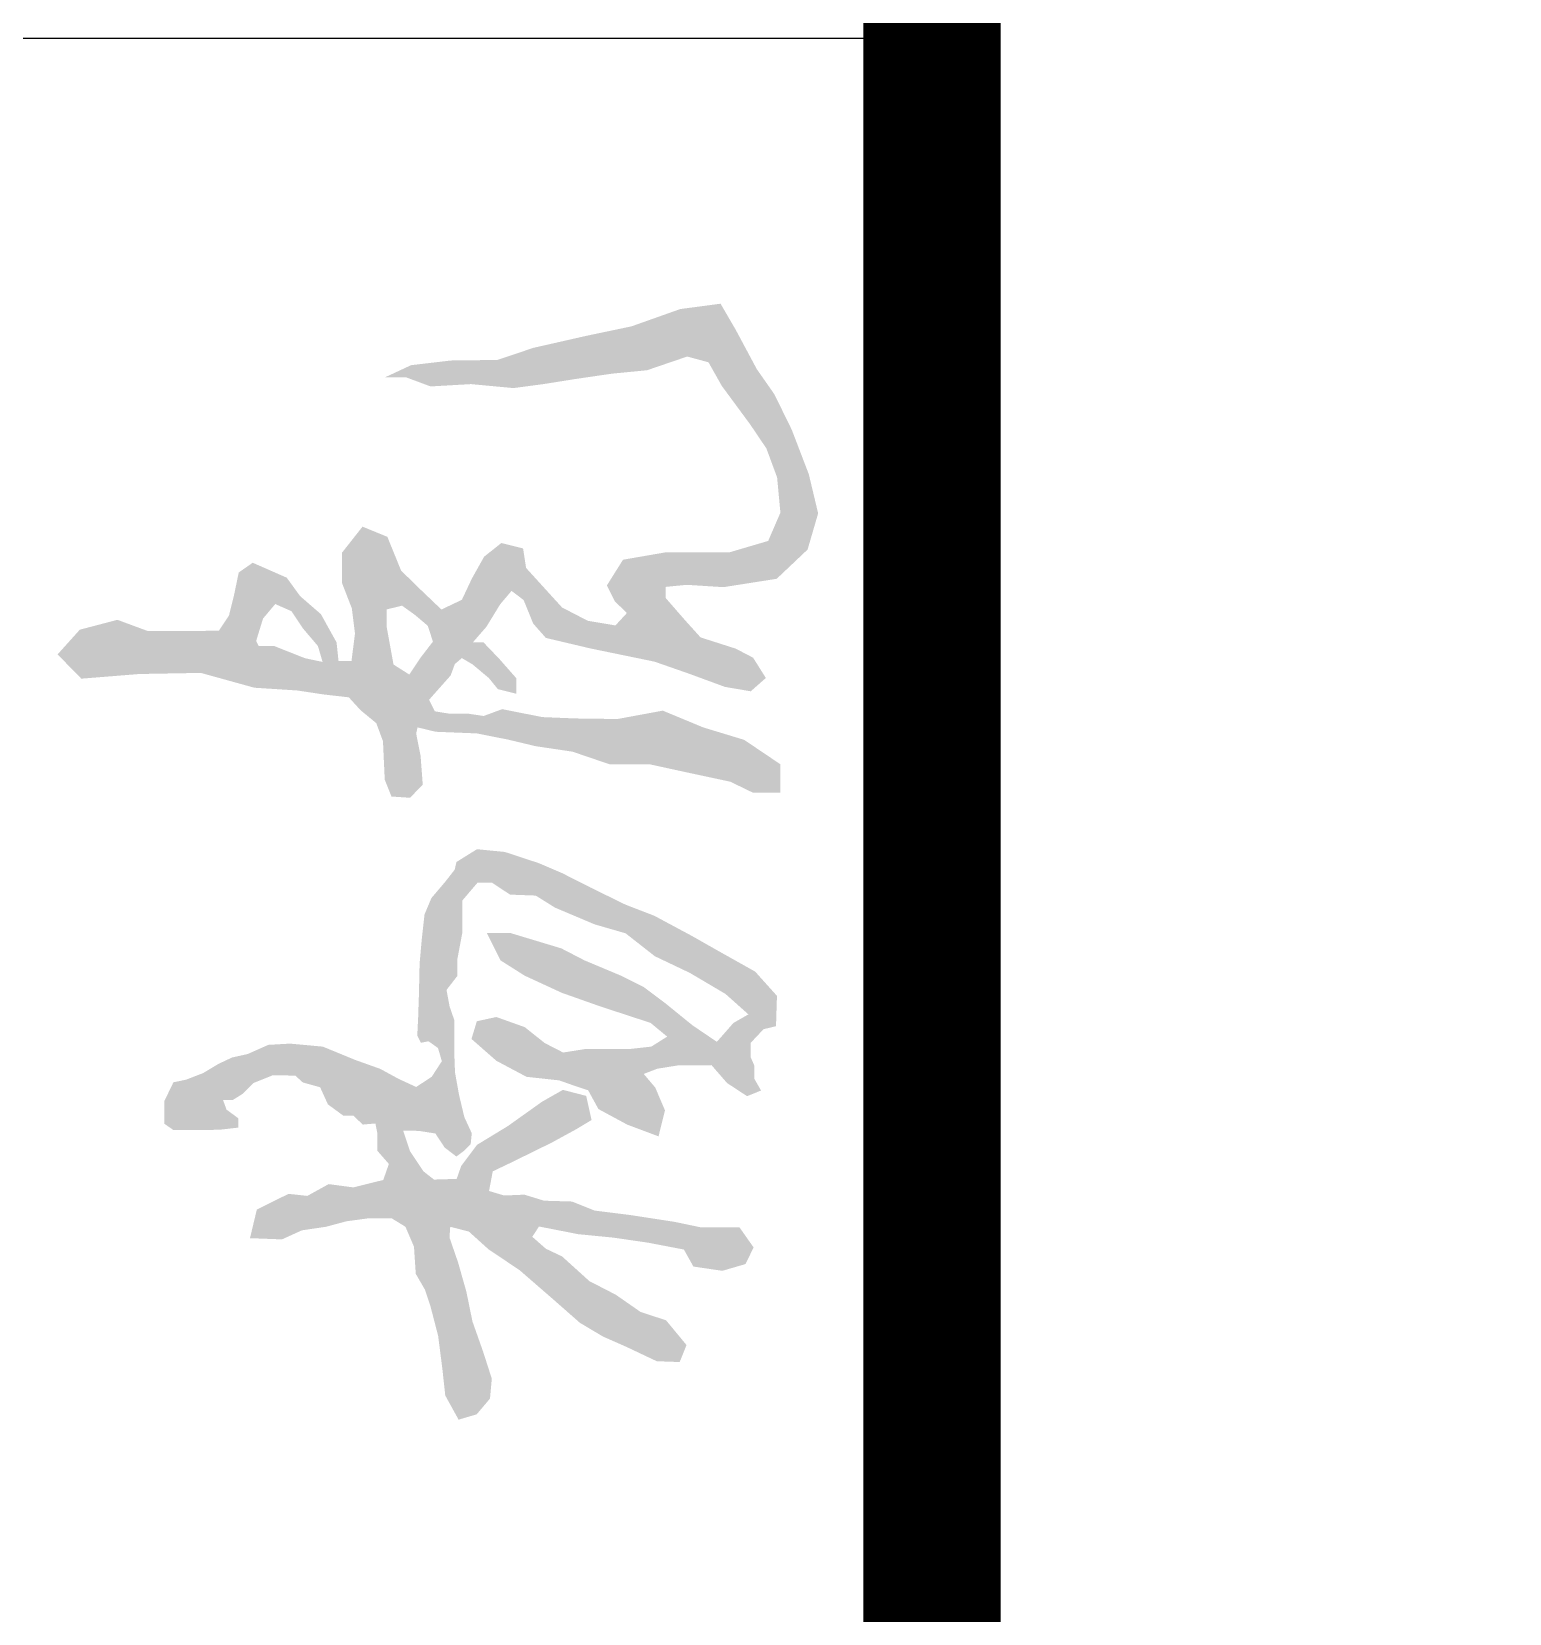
# Model space of a CAD drawing. Header units: millimetres. Extents: x 0 to 420, y 0 to 297.
# Drawn here: x 18.44 to 29.21, y 59.52 to 71.05 of the extents above; entities that cross this region are included whole.
import ezdxf

# ---------------------------------------------------------------- set-up
doc = ezdxf.new("R2010")
doc.units = ezdxf.units.MM

msp = doc.modelspace()

# ---------------------------------------------------------------- hatches: boundary and pattern name
h = msp.add_hatch(color=256)
h.paths.add_polyline_path([(21.355, 63.432), (21.242, 63.358), (21.116, 63.416), (20.98, 63.49), (20.798, 63.555), (20.562, 63.652), (20.323, 63.674), (20.165, 63.665), (20.014, 63.598), (19.901, 63.573), (19.803, 63.527), (19.689, 63.459), (19.565, 63.411), (19.473, 63.392), (19.407, 63.255), (19.407, 63.09), (19.473, 63.044), (19.604, 63.044), (19.808, 63.046), (19.947, 63.062), (19.947, 63.129), (19.86, 63.193), (19.835, 63.262), (19.906, 63.263), (19.979, 63.309), (20.057, 63.387), (20.196, 63.443), (20.361, 63.441), (20.416, 63.391), (20.542, 63.356), (20.599, 63.231), (20.711, 63.149), (20.784, 63.149), (20.853, 63.084), (20.945, 63.092), (20.96, 63.016), (20.96, 62.892), (21.043, 62.797), (21.002, 62.68), (20.784, 62.626), (20.604, 62.65), (20.449, 62.564), (20.312, 62.579), (20.081, 62.465), (20.031, 62.256), (20.264, 62.247), (20.409, 62.313), (20.585, 62.339), (20.734, 62.379), (20.896, 62.401), (21.063, 62.401), (21.164, 62.339), (21.226, 62.194), (21.239, 61.996), (21.305, 61.882), (21.345, 61.764), (21.402, 61.544), (21.433, 61.302), (21.454, 61.109), (21.551, 60.933), (21.683, 60.972), (21.78, 61.087), (21.793, 61.232), (21.731, 61.425), (21.652, 61.649), (21.608, 61.865), (21.547, 62.08), (21.485, 62.26), (21.49, 62.339), (21.626, 62.304), (21.771, 62.173), (21.994, 62.024), (22.237, 61.813), (22.435, 61.639), (22.603, 61.539), (22.771, 61.465), (22.995, 61.359), (23.162, 61.353), (23.212, 61.477), (23.063, 61.657), (22.876, 61.719), (22.696, 61.844), (22.504, 61.943), (22.305, 62.123), (22.187, 62.179), (22.088, 62.266), (22.137, 62.341), (22.423, 62.285), (22.678, 62.26), (22.932, 62.223), (23.193, 62.173), (23.262, 62.049), (23.473, 62.018), (23.641, 62.067), (23.701, 62.188), (23.597, 62.336), (23.311, 62.336), (23.124, 62.375), (22.806, 62.424), (22.542, 62.457), (22.377, 62.523), (22.174, 62.529), (22.031, 62.573), (21.883, 62.567), (21.773, 62.6), (21.8, 62.743), (21.938, 62.809), (22.229, 62.952), (22.41, 63.051), (22.52, 63.117), (22.481, 63.293), (22.311, 63.337), (22.157, 63.249), (21.91, 63.073), (21.685, 62.936), (21.57, 62.782), (21.537, 62.688), (21.372, 62.683), (21.295, 62.743), (21.196, 62.892), (21.147, 63.04), (21.261, 63.038), (21.382, 63.019), (21.449, 62.917), (21.535, 62.851), (21.587, 62.89), (21.639, 62.94), (21.647, 63.021), (21.593, 63.138), (21.554, 63.302), (21.525, 63.464), (21.52, 63.597), (21.52, 63.845), (21.486, 63.943), (21.463, 64.065), (21.541, 64.166), (21.541, 64.284), (21.579, 64.486), (21.579, 64.718), (21.69, 64.848), (21.793, 64.848), (21.926, 64.76), (22.113, 64.753), (22.254, 64.665), (22.543, 64.543), (22.768, 64.478), (22.981, 64.311), (23.237, 64.189), (23.496, 64.036), (23.663, 63.887), (23.554, 63.825), (23.433, 63.687), (23.256, 63.807), (23.054, 63.971), (22.899, 64.087), (22.735, 64.169), (22.468, 64.281), (22.3, 64.368), (21.929, 64.48), (21.757, 64.48), (21.856, 64.281), (22.033, 64.169), (22.304, 64.044), (22.584, 63.945), (22.95, 63.825), (23.071, 63.725), (22.955, 63.652), (22.8, 63.635), (22.64, 63.635), (22.477, 63.635), (22.313, 63.609), (22.179, 63.678), (22.033, 63.794), (21.826, 63.868), (21.684, 63.837), (21.645, 63.708), (21.826, 63.549), (22.046, 63.432), (22.284, 63.406), (22.406, 63.363), (22.495, 63.334), (22.57, 63.197), (22.781, 63.083), (23.008, 62.998), (23.055, 63.187), (22.984, 63.354), (22.9, 63.453), (22.999, 63.491), (23.148, 63.515), (23.312, 63.515), (23.394, 63.517), (23.507, 63.387), (23.653, 63.291), (23.755, 63.332), (23.706, 63.418), (23.706, 63.514), (23.679, 63.576), (23.679, 63.679), (23.773, 63.779), (23.864, 63.801), (23.871, 64.022), (23.712, 64.199), (23.441, 64.351), (23.251, 64.459), (22.977, 64.606), (22.767, 64.687), (22.512, 64.812), (22.305, 64.917), (22.134, 64.99), (21.888, 65.071), (21.685, 65.091), (21.536, 64.998), (21.522, 64.941), (21.454, 64.854), (21.353, 64.735), (21.303, 64.616), (21.283, 64.437), (21.267, 64.258), (21.262, 64.031), (21.259, 63.946), (21.258, 63.897), (21.25, 63.734), (21.276, 63.68), (21.332, 63.691), (21.401, 63.642), (21.429, 63.546)])
h.paths.add_polyline_path([(20.851, 67.442), (20.702, 67.253), (20.702, 67.03), (20.773, 66.847), (20.796, 66.664), (20.771, 66.464), (20.676, 66.464), (20.662, 66.598), (20.548, 66.804), (20.396, 66.936), (20.299, 67.07), (20.051, 67.179), (19.949, 67.108), (19.915, 66.944), (19.878, 66.794), (19.804, 66.683), (19.5, 66.682), (19.284, 66.682), (19.065, 66.763), (18.791, 66.691), (18.629, 66.511), (18.802, 66.334), (19.225, 66.368), (19.673, 66.376), (20.063, 66.268), (20.375, 66.248), (20.567, 66.219), (20.751, 66.198), (20.837, 66.104), (20.951, 66.01), (21, 65.879), (21.013, 65.597), (21.062, 65.475), (21.197, 65.466), (21.29, 65.561), (21.274, 65.773), (21.242, 65.934), (21.252, 65.979), (21.384, 65.947), (21.684, 65.935), (21.911, 65.89), (22.112, 65.842), (22.381, 65.802), (22.651, 65.71), (22.943, 65.71), (23.218, 65.65), (23.531, 65.583), (23.698, 65.502), (23.896, 65.502), (23.896, 65.71), (23.632, 65.888), (23.333, 65.979), (23.039, 66.101), (22.709, 66.04), (22.401, 66.044), (22.16, 66.054), (21.869, 66.112), (21.734, 66.062), (21.62, 66.079), (21.483, 66.079), (21.378, 66.096), (21.336, 66.18), (21.388, 66.239), (21.493, 66.357), (21.524, 66.441), (21.575, 66.484), (21.653, 66.438), (21.772, 66.338), (21.837, 66.258), (21.973, 66.224), (21.971, 66.338), (21.847, 66.479), (21.731, 66.6), (21.656, 66.6), (21.753, 66.711), (21.854, 66.876), (21.937, 66.974), (22.025, 66.907), (22.095, 66.735), (22.187, 66.631), (22.513, 66.554), (22.979, 66.458), (23.231, 66.37), (23.492, 66.274), (23.68, 66.242), (23.79, 66.339), (23.697, 66.487), (23.57, 66.553), (23.314, 66.635), (23.196, 66.766), (23.061, 66.921), (23.061, 67.003), (23.213, 67.018), (23.481, 67.001), (23.869, 67.062), (24.094, 67.275), (24.171, 67.539), (24.103, 67.824), (23.979, 68.148), (23.852, 68.407), (23.724, 68.59), (23.571, 68.876), (23.46, 69.067), (23.166, 69.028), (22.811, 68.902), (22.478, 68.832), (22.095, 68.745), (21.834, 68.657), (21.494, 68.653), (21.205, 68.619), (21.016, 68.531), (21.167, 68.531), (21.347, 68.464), (21.641, 68.481), (21.951, 68.452), (22.169, 68.481), (22.408, 68.519), (22.668, 68.557), (22.924, 68.582), (23.217, 68.682), (23.372, 68.64), (23.469, 68.468), (23.676, 68.187), (23.794, 68.012), (23.872, 67.801), (23.896, 67.544), (23.807, 67.338), (23.522, 67.254), (23.055, 67.254), (22.749, 67.201), (22.632, 67.014), (22.689, 66.899), (22.777, 66.812), (22.694, 66.722), (22.492, 66.756), (22.305, 66.853), (22.162, 67.01), (22.043, 67.141), (22.021, 67.283), (21.863, 67.323), (21.737, 67.223), (21.648, 67.064), (21.575, 66.909), (21.426, 66.838), (21.271, 66.986), (21.132, 67.122), (21.032, 67.368)])
h.paths.add_polyline_path([(21.077, 66.437), (21.026, 66.717), (21.028, 66.839), (21.139, 66.866), (21.234, 66.798), (21.327, 66.719), (21.364, 66.604), (21.273, 66.486), (21.192, 66.364)], flags=16)
h.paths.add_polyline_path([(20.56, 66.456), (20.432, 66.483), (20.207, 66.572), (20.094, 66.572), (20.076, 66.609), (20.126, 66.772), (20.215, 66.878), (20.333, 66.826), (20.417, 66.7), (20.526, 66.572)], flags=16)

# ---------------------------------------------------------------- linework, layer by layer
msp.add_line((25, 71), (10.8, 71))
at = {"const_width": 1, "flags": 128}
msp.add_lwpolyline([(410, 287), (25, 287), (25, 10), (410, 10)], close=True, dxfattribs=at)

doc.saveas('drawing.dxf')
